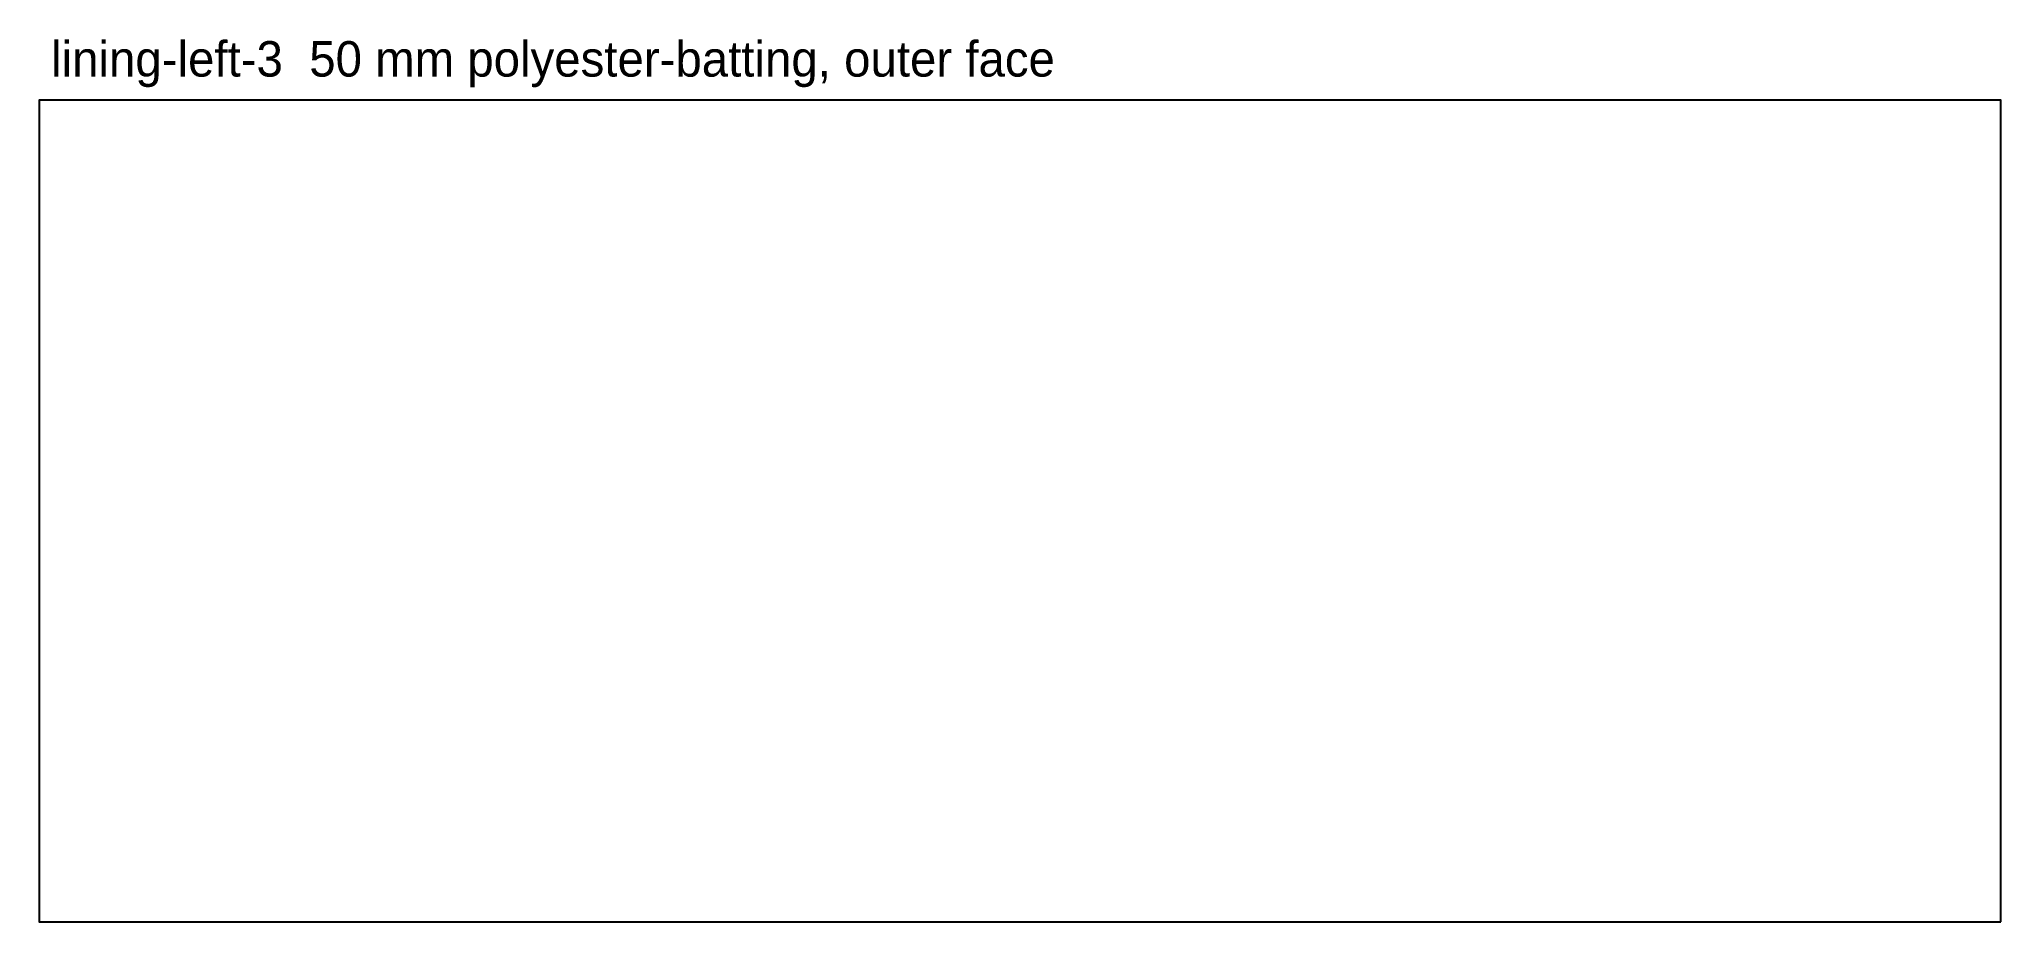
# Model space of a CAD drawing. Header units: millimetres. Extents: x 0 to 332, y 0 to 149.
import ezdxf

# ---------------------------------------------------------------- set-up
doc = ezdxf.new("R2010")
doc.units = ezdxf.units.MM
doc.layers.add('CUT_OUTSIDE', color=1, linetype='Continuous')
doc.layers.add('NOTES', color=7, linetype='Continuous')

msp = doc.modelspace()

# ---------------------------------------------------------------- linework, layer by layer
at = {"layer": 'CUT_OUTSIDE'}
msp.add_lwpolyline([(332, 0), (332, 139), (0, 139), (0, 0), (332, 0)], close=True, dxfattribs=at)

# ---------------------------------------------------------------- texts
at = {"layer": 'NOTES'}
msp.add_text('lining-left-3  50 mm polyester-batting, outer face', height=6, dxfattribs=at).set_placement((2, 143))

doc.saveas('drawing.dxf')
